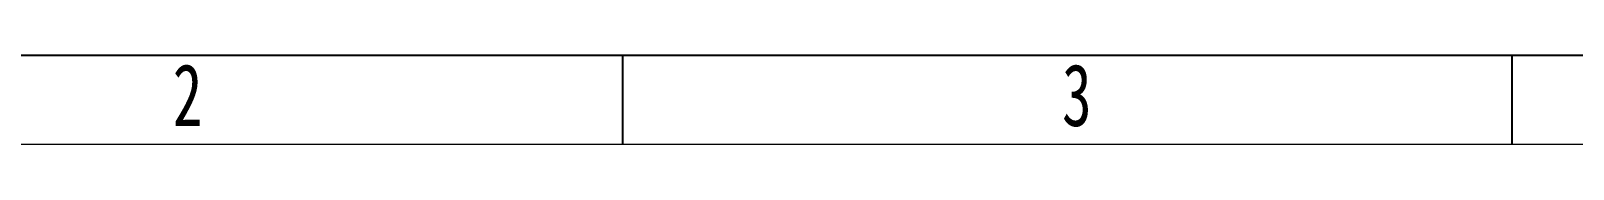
# Model space of a CAD drawing. Header units: millimetres. Extents: x 0 to 420, y 0 to 297.
# Drawn here: x 86.7 to 173.4, y 292 to 297 of the extents above; entities that cross this region are included whole.
import ezdxf

# ---------------------------------------------------------------- set-up
doc = ezdxf.new("R2010")
doc.units = ezdxf.units.MM
for name, color, linetype in [('10', 7, 'Continuous'), ('5', 7, 'Continuous'), ('9', 7, 'Continuous')]:
    doc.layers.add(name, color=color, linetype=linetype)
doc.styles.add('SLDTEXTSTYLE4', font='TXT', dxfattribs={"width": 0.7})

msp = doc.modelspace()

# ---------------------------------------------------------------- linework, layer by layer
at = {"layer": '5'}
for p, q in [((120, 297), (120, 292)), ((170, 297), (170, 292))]:
    msp.add_line(p, q, dxfattribs=at)
at = {"layer": '5', "color": 7, "lineweight": 15}
msp.add_line((415, 292), (25, 292), dxfattribs=at)
at = {"layer": '9', "color": 7}
msp.add_line((420, 297), (0, 297), dxfattribs=at)

# ---------------------------------------------------------------- texts
at = {"layer": '10', "char_height": 3.5, "attachment_point": 2, "style": 'SLDTEXTSTYLE4'}
for s, insert in [('2', (95.544, 296.532)), ('3', (145.544, 296.532))]:
    msp.add_mtext(s, dxfattribs=dict(at, insert=insert))

doc.saveas('drawing.dxf')
